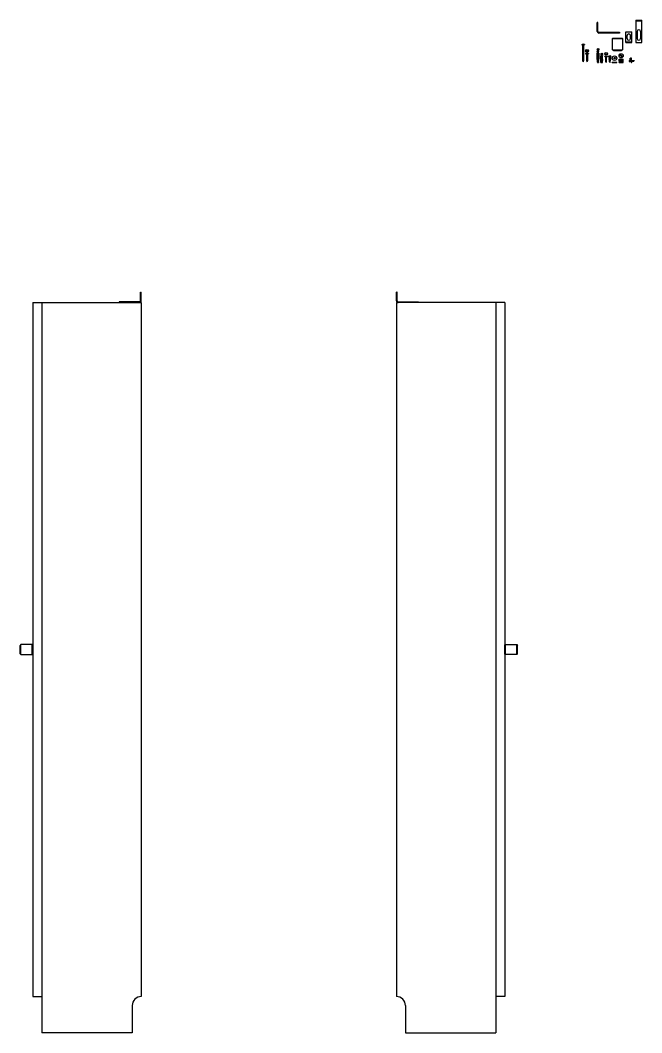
# Model space of a CAD drawing. Header units: centimetres. Extents: x 2056 to 3726, y 479 to 1259.
# Drawn here: x 2596.9 to 2768.9, y 943.9 to 1224 of the extents above; entities that cross this region are included whole.
import ezdxf

# ---------------------------------------------------------------- set-up
doc = ezdxf.new("R2010")
doc.units = ezdxf.units.CM
doc.layers.add('A-FURN', color=94, linetype='Continuous')
doc.layers.add('ferramenta', color=211, linetype='Continuous')

# ---------------------------------------------------------------- blocks, each defined once
blk = doc.blocks.new('scrivania vite 3')
at = {"layer": 'ferramenta'}
for p, q in [((-0.12, 1.52), (-0.12, 1.6)), ((-0.12, 1.6), (0.12, 1.6)), ((-0.12, 1.52), (0.12, 1.52)), ((-0.07, 1.31), (-0.07, 1.52)), ((0.07, 1.31), (0.07, 1.52)), ((0.12, 1.52), (0.12, 1.6)), ((-0.11, 0.45), (-0.11, 1.31)), ((-0.11, 1.31), (0.11, 1.31)), ((-0.11, 1.28), (-0.01, 1.28)), ((-0.11, 0.42), (-0.11, 0.45)), ((-0.11, 0.45), (0.11, 0.45)), ((-0.11, 0.42), (0.11, 0.42)), ((-0.1, 0.35), (-0.07, 0.37)), ((-0.1, 0.35), (-0.06, 0.34)), ((-0.1, 0.28), (-0.07, 0.3)), ((-0.1, 0.28), (-0.06, 0.28)), ((-0.1, 0.22), (-0.07, 0.24)), ((-0.1, 0.22), (-0.06, 0.22)), ((-0.1, 0.16), (-0.07, 0.18)), ((-0.1, 0.16), (-0.06, 0.16)), ((-0.1, 0.11), (-0.07, 0.13)), ((-0.1, 0.11), (-0.06, 0.1)), ((-0.1, 0.06), (-0.07, 0.07)), ((-0.1, 0.06), (-0.06, 0.05)), ((-0.09, 1.28), (-0.09, 0.45)), ((-0.07, 0.36), (-0.07, 0.42)), ((0.06, 0.39), (-0.07, 0.37)), ((-0.07, 0.3), (-0.07, 0.34)), ((0.06, 0.33), (-0.07, 0.3)), ((-0.07, 0.24), (-0.07, 0.28)), ((0.06, 0.26), (-0.07, 0.24)), ((-0.07, 0.18), (-0.07, 0.22)), ((0.06, 0.21), (-0.07, 0.18)), ((-0.07, 0.12), (-0.07, 0.16)), ((0.06, 0.15), (-0.07, 0.13)), ((-0.07, 0.07), (-0.07, 0.11)), ((0.06, 0.1), (-0.07, 0.07)), ((-0.07, 0.05), (-0.07, 0.02)), ((-0.07, 0.02), (0.07, 0.02)), ((0.06, 0.36), (-0.06, 0.34)), ((0.06, 0.3), (-0.06, 0.28)), ((0.06, 0.24), (-0.06, 0.22)), ((0.06, 0.18), (-0.06, 0.16)), ((0.06, 0.12), (-0.06, 0.1)), ((0.06, 0.07), (-0.06, 0.05)), ((-0.01, 1.28), (-0.01, 0.45)), ((0.01, 1.28), (0.11, 1.28)), ((0.01, 1.28), (0.01, 0.45)), ((0.1, 0.38), (0.06, 0.39)), ((0.1, 0.38), (0.06, 0.36)), ((0.1, 0.32), (0.06, 0.33)), ((0.1, 0.32), (0.06, 0.3)), ((0.1, 0.26), (0.06, 0.24)), ((0.1, 0.26), (0.06, 0.26)), ((0.1, 0.2), (0.06, 0.21)), ((0.1, 0.2), (0.06, 0.18)), ((0.1, 0.14), (0.06, 0.15)), ((0.1, 0.14), (0.06, 0.12)), ((0.1, 0.09), (0.06, 0.1)), ((0.1, 0.09), (0.06, 0.07)), ((0.07, 0.39), (0.07, 0.42)), ((0.07, 0.32), (0.07, 0.37)), ((0.07, 0.26), (0.07, 0.31)), ((0.07, 0.2), (0.07, 0.24)), ((0.07, 0.15), (0.07, 0.19)), ((0.07, 0.1), (0.07, 0.13)), ((0.07, 0.08), (0.07, 0.02)), ((0.09, 1.28), (0.09, 0.45)), ((0.11, 0.45), (0.11, 1.31)), ((0.11, 0.42), (0.11, 0.45))]:
    blk.add_line(p, q, dxfattribs=at)
blk.add_arc((0, 0.06), 0.0634, 217.3887, 322.6113, dxfattribs=at)

msp = doc.modelspace()

# ---------------------------------------------------------------- linework, layer by layer
at = {"layer": 'A-FURN'}
for p, q in [((2600.38, 1145.91), (2600.38, 953.91)), ((2600.38, 1145.91), (2630.38, 1145.91)), ((2602.88, 1145.91), (2602.88, 943.91)), ((2630.38, 1145.91), (2630.38, 953.91)), ((2731.02, 1145.91), (2701.02, 1145.91)), ((2701.02, 1145.91), (2701.02, 953.91)), ((2728.52, 1145.91), (2728.52, 943.91)), ((2731.02, 1145.91), (2731.02, 953.91)), ((2600.38, 953.91), (2602.88, 953.91)), ((2731.02, 953.91), (2728.52, 953.91)), ((2627.88, 951.41), (2627.88, 943.91)), ((2703.52, 951.41), (2703.52, 943.91)), ((2627.88, 943.91), (2602.88, 943.91)), ((2703.52, 943.91), (2728.52, 943.91))]:
    msp.add_line(p, q, dxfattribs=at)
for centre, start, end in [((2630.38, 951.41), 90, 180), ((2701.02, 951.41), 360, 90)]:
    msp.add_arc(centre, 2.5, start, end, dxfattribs=at)
at = {"layer": 'ferramenta', "transparency": 33554687}
for p, q in [((2756.8, 1223.38), (2756.6, 1223.38)), ((2756.8, 1220.93), (2756.8, 1223.38)), ((2767.31, 1224.02), (2768.93, 1224.02)), ((2767.31, 1224.02), (2767.31, 1217.88)), ((2767.31, 1223.82), (2768.93, 1223.82)), ((2768.93, 1217.88), (2768.93, 1224.02)), ((2757.03, 1220.7), (2762.74, 1220.7)), ((2762.74, 1220.47), (2757.06, 1220.47)), ((2760.85, 1218.98), (2760.93, 1219.1)), ((2760.85, 1218.98), (2763.58, 1218.98)), ((2760.85, 1215.83), (2760.85, 1218.98)), ((2760.93, 1219.1), (2763.5, 1219.1)), ((2762.74, 1220.7), (2762.74, 1220.47)), ((2763.5, 1219.1), (2763.58, 1218.98)), ((2763.58, 1218.98), (2763.58, 1215.83)), ((2764.55, 1217.88), (2764.55, 1220.79)), ((2764.55, 1220.79), (2766.17, 1220.79)), ((2764.89, 1218.94), (2764.89, 1219.76)), ((2765.83, 1218.94), (2765.83, 1219.76)), ((2766.17, 1217.88), (2766.17, 1220.79)), ((2767.65, 1220.94), (2767.65, 1219.18)), ((2767.65, 1219.18), (2767.65, 1218.98)), ((2768.59, 1220.94), (2768.59, 1218.98)), ((2752.33, 1217.33), (2752.33, 1217.25)), ((2752.33, 1217.33), (2753.12, 1217.33)), ((2752.33, 1217.25), (2753.12, 1217.25)), ((2752.61, 1217.34), (2752.54, 1217.35)), ((2752.7, 1217.36), (2752.61, 1217.34)), ((2752.62, 1214.45), (2752.62, 1217.25)), ((2752.64, 1217.36), (2752.64, 1217.34)), ((2752.73, 1217.34), (2752.7, 1217.36)), ((2752.73, 1217.34), (2752.76, 1217.36)), ((2752.73, 1217.34), (2752.73, 1217.36)), ((2752.76, 1217.36), (2752.84, 1217.34)), ((2752.82, 1217.36), (2752.82, 1217.34)), ((2752.84, 1217.34), (2752.92, 1217.35)), ((2752.84, 1217.34), (2752.84, 1217.34)), ((2752.84, 1217.34), (2752.84, 1217.34)), ((2752.84, 1217.25), (2752.84, 1214.48)), ((2753.12, 1217.33), (2753.12, 1217.25)), ((2753.61, 1215.65), (2753.67, 1215.72)), ((2753.67, 1215.72), (2753.79, 1215.6)), ((2753.79, 1215.7), (2753.76, 1215.63)), ((2753.79, 1215.6), (2753.9, 1215.72)), ((2753.79, 1215.7), (2753.82, 1215.63)), ((2753.79, 1215.63), (2753.79, 1215.7)), ((2753.9, 1215.72), (2753.97, 1215.65)), ((2756.67, 1216.07), (2756.73, 1216.14)), ((2756.75, 1216), (2756.67, 1216.07)), ((2756.67, 1216.07), (2756.81, 1216)), ((2756.67, 1215.87), (2756.75, 1215.95)), ((2756.67, 1215.87), (2756.81, 1215.95)), ((2756.67, 1215.87), (2756.73, 1215.81)), ((2756.73, 1216.14), (2756.81, 1216.06)), ((2756.73, 1216.14), (2756.81, 1216)), ((2756.73, 1215.81), (2756.81, 1215.95)), ((2756.73, 1215.81), (2756.81, 1215.88)), ((2756.75, 1216), (2756.92, 1216)), ((2756.75, 1215.95), (2756.92, 1215.95)), ((2756.81, 1216.06), (2756.81, 1215.88)), ((2756.86, 1216.06), (2756.94, 1216.14)), ((2756.94, 1216.14), (2756.86, 1216)), ((2757, 1216.08), (2756.86, 1216)), ((2756.86, 1216.06), (2756.86, 1215.88)), ((2756.94, 1215.81), (2756.86, 1215.95)), ((2757, 1215.87), (2756.86, 1215.95)), ((2756.94, 1215.81), (2756.86, 1215.88)), ((2757, 1216.08), (2756.92, 1216)), ((2757, 1215.87), (2756.92, 1215.95)), ((2756.94, 1216.14), (2757, 1216.08)), ((2757, 1215.87), (2756.94, 1215.81)), ((2760.85, 1215.83), (2763.58, 1215.83)), ((2761.07, 1215.67), (2760.85, 1215.83)), ((2761.07, 1215.67), (2763.36, 1215.67)), ((2763.58, 1215.83), (2763.36, 1215.67)), ((2764.55, 1218.08), (2766.17, 1218.08)), ((2764.55, 1217.88), (2766.17, 1217.88)), ((2767.31, 1217.88), (2768.93, 1217.88)), ((2752.57, 1214.41), (2752.62, 1214.45)), ((2752.57, 1214.41), (2752.64, 1214.4)), ((2752.57, 1214.28), (2752.62, 1214.31)), ((2752.57, 1214.28), (2752.64, 1214.27)), ((2752.57, 1214.14), (2752.62, 1214.18)), ((2752.57, 1214.14), (2752.64, 1214.13)), ((2752.57, 1214.01), (2752.62, 1214.04)), ((2752.57, 1214.01), (2752.64, 1214)), ((2752.57, 1213.87), (2752.62, 1213.91)), ((2752.57, 1213.87), (2752.64, 1213.86)), ((2752.57, 1213.74), (2752.62, 1213.77)), ((2752.57, 1213.74), (2752.64, 1213.73)), ((2752.57, 1213.61), (2752.62, 1213.64)), ((2752.57, 1213.61), (2752.64, 1213.6)), ((2752.57, 1213.47), (2752.62, 1213.51)), ((2752.57, 1213.47), (2752.64, 1213.46)), ((2752.57, 1213.34), (2752.62, 1213.37)), ((2752.57, 1213.34), (2752.64, 1213.33)), ((2752.57, 1213.2), (2752.62, 1213.24)), ((2752.57, 1213.2), (2752.64, 1213.19)), ((2752.57, 1213.07), (2752.62, 1213.1)), ((2752.57, 1213.07), (2752.64, 1213.06)), ((2752.57, 1212.93), (2752.62, 1212.97)), ((2752.57, 1212.93), (2752.64, 1212.92)), ((2752.62, 1214.45), (2752.83, 1214.48)), ((2752.62, 1214.31), (2752.62, 1214.4)), ((2752.62, 1214.31), (2752.83, 1214.35)), ((2752.62, 1214.18), (2752.62, 1214.27)), ((2752.62, 1214.18), (2752.83, 1214.21)), ((2752.62, 1214.04), (2752.62, 1214.14)), ((2752.62, 1214.04), (2752.83, 1214.08)), ((2752.62, 1213.91), (2752.62, 1214)), ((2752.62, 1213.91), (2752.83, 1213.95)), ((2752.62, 1213.77), (2752.62, 1213.87)), ((2752.62, 1213.77), (2752.83, 1213.81)), ((2752.62, 1213.64), (2752.62, 1213.73)), ((2752.62, 1213.64), (2752.83, 1213.68)), ((2752.62, 1213.51), (2752.62, 1213.6)), ((2752.62, 1213.51), (2752.83, 1213.54)), ((2752.62, 1213.37), (2752.62, 1213.46)), ((2752.62, 1213.37), (2752.83, 1213.41)), ((2752.62, 1213.24), (2752.62, 1213.33)), ((2752.62, 1213.24), (2752.83, 1213.27)), ((2752.62, 1213.1), (2752.62, 1213.2)), ((2752.62, 1213.1), (2752.83, 1213.14)), ((2752.62, 1212.97), (2752.62, 1213.06)), ((2752.62, 1212.97), (2752.83, 1213.01)), ((2752.62, 1212.82), (2752.62, 1212.93)), ((2752.64, 1214.4), (2752.83, 1214.44)), ((2752.64, 1214.27), (2752.83, 1214.3)), ((2752.64, 1214.13), (2752.83, 1214.17)), ((2752.64, 1214), (2752.83, 1214.03)), ((2752.64, 1213.86), (2752.83, 1213.9)), ((2752.64, 1213.73), (2752.83, 1213.76)), ((2752.64, 1213.6), (2752.83, 1213.63)), ((2752.64, 1213.46), (2752.83, 1213.5)), ((2752.64, 1213.33), (2752.83, 1213.36)), ((2752.64, 1213.19), (2752.83, 1213.23)), ((2752.64, 1213.06), (2752.83, 1213.09)), ((2752.64, 1212.92), (2752.83, 1212.96)), ((2752.64, 1212.83), (2752.83, 1212.87)), ((2752.89, 1214.47), (2752.83, 1214.48)), ((2752.89, 1214.47), (2752.83, 1214.44)), ((2752.89, 1214.33), (2752.83, 1214.35)), ((2752.89, 1214.33), (2752.83, 1214.3)), ((2752.89, 1214.2), (2752.83, 1214.21)), ((2752.89, 1214.2), (2752.83, 1214.17)), ((2752.89, 1214.07), (2752.83, 1214.08)), ((2752.89, 1214.07), (2752.83, 1214.03)), ((2752.89, 1213.93), (2752.83, 1213.95)), ((2752.89, 1213.93), (2752.83, 1213.9)), ((2752.89, 1213.8), (2752.83, 1213.81)), ((2752.89, 1213.8), (2752.83, 1213.76)), ((2752.89, 1213.66), (2752.83, 1213.68)), ((2752.89, 1213.66), (2752.83, 1213.63)), ((2752.89, 1213.53), (2752.83, 1213.54)), ((2752.89, 1213.53), (2752.83, 1213.5)), ((2752.89, 1213.39), (2752.83, 1213.41)), ((2752.89, 1213.39), (2752.83, 1213.36)), ((2752.89, 1213.26), (2752.83, 1213.27)), ((2752.89, 1213.26), (2752.83, 1213.23)), ((2752.89, 1213.13), (2752.83, 1213.14)), ((2752.89, 1213.13), (2752.83, 1213.09)), ((2752.89, 1212.99), (2752.83, 1213.01)), ((2752.89, 1212.99), (2752.83, 1212.96)), ((2752.89, 1212.85), (2752.83, 1212.87)), ((2752.84, 1214.44), (2752.84, 1214.35)), ((2752.84, 1214.31), (2752.84, 1214.21)), ((2752.84, 1214.17), (2752.84, 1214.08)), ((2752.84, 1214.04), (2752.84, 1213.94)), ((2752.84, 1213.9), (2752.84, 1213.81)), ((2752.84, 1213.77), (2752.84, 1213.68)), ((2752.84, 1213.64), (2752.84, 1213.54)), ((2752.84, 1213.5), (2752.84, 1213.41)), ((2752.84, 1213.37), (2752.84, 1213.27)), ((2752.84, 1213.23), (2752.84, 1213.14)), ((2752.84, 1213.1), (2752.84, 1213)), ((2752.84, 1212.96), (2752.84, 1212.87)), ((2753.39, 1214.84), (2753.39, 1214.76)), ((2753.39, 1214.84), (2754.18, 1214.84)), ((2753.39, 1214.76), (2754.18, 1214.76)), ((2753.67, 1214.84), (2753.6, 1214.86)), ((2753.72, 1215.53), (2753.61, 1215.65)), ((2753.61, 1215.42), (2753.72, 1215.53)), ((2753.61, 1215.42), (2753.67, 1215.35)), ((2753.62, 1215.53), (2753.69, 1215.56)), ((2753.62, 1215.53), (2753.69, 1215.51)), ((2753.62, 1215.53), (2753.69, 1215.53)), ((2753.62, 1213.47), (2753.68, 1213.51)), ((2753.62, 1213.47), (2753.7, 1213.46)), ((2753.62, 1213.34), (2753.68, 1213.37)), ((2753.62, 1213.34), (2753.7, 1213.33)), ((2753.62, 1213.2), (2753.68, 1213.24)), ((2753.62, 1213.2), (2753.7, 1213.19)), ((2753.62, 1213.07), (2753.68, 1213.1)), ((2753.62, 1213.07), (2753.7, 1213.06)), ((2753.62, 1212.93), (2753.68, 1212.97)), ((2753.62, 1212.93), (2753.7, 1212.92)), ((2753.67, 1215.35), (2753.79, 1215.47)), ((2753.76, 1214.86), (2753.67, 1214.84)), ((2753.68, 1213.51), (2753.68, 1214.76)), ((2753.68, 1213.51), (2753.89, 1213.54)), ((2753.68, 1213.37), (2753.68, 1213.46)), ((2753.68, 1213.37), (2753.89, 1213.41)), ((2753.68, 1213.24), (2753.68, 1213.33)), ((2753.68, 1213.24), (2753.89, 1213.27)), ((2753.68, 1213.1), (2753.68, 1213.2)), ((2753.68, 1213.1), (2753.89, 1213.14)), ((2753.68, 1212.97), (2753.68, 1213.06)), ((2753.68, 1212.97), (2753.89, 1213.01)), ((2753.68, 1212.82), (2753.68, 1212.93)), ((2753.69, 1215.53), (2753.7, 1215.55)), ((2753.7, 1215.52), (2753.69, 1215.54)), ((2753.7, 1214.86), (2753.7, 1214.85)), ((2753.7, 1213.46), (2753.89, 1213.5)), ((2753.7, 1213.33), (2753.89, 1213.36)), ((2753.7, 1213.19), (2753.89, 1213.23)), ((2753.7, 1213.06), (2753.89, 1213.09)), ((2753.7, 1212.92), (2753.89, 1212.96)), ((2753.7, 1212.83), (2753.89, 1212.87)), ((2753.79, 1215.37), (2753.76, 1215.44)), ((2753.79, 1214.85), (2753.76, 1214.86)), ((2753.77, 1215.62), (2753.79, 1215.64)), ((2753.77, 1215.55), (2753.8, 1215.52)), ((2753.8, 1215.55), (2753.77, 1215.52)), ((2753.77, 1215.55), (2753.77, 1215.52)), ((2753.77, 1215.55), (2753.8, 1215.55)), ((2753.77, 1215.52), (2753.8, 1215.52)), ((2753.79, 1215.44), (2753.77, 1215.45)), ((2753.79, 1215.63), (2753.8, 1215.62)), ((2753.9, 1215.35), (2753.79, 1215.47)), ((2753.8, 1215.45), (2753.79, 1215.44)), ((2753.79, 1215.37), (2753.82, 1215.44)), ((2753.79, 1215.37), (2753.79, 1215.44)), ((2753.79, 1214.85), (2753.82, 1214.86)), ((2753.79, 1214.85), (2753.79, 1214.86)), ((2753.8, 1215.55), (2753.8, 1215.52)), ((2753.82, 1214.86), (2753.9, 1214.84)), ((2753.97, 1215.65), (2753.86, 1215.53)), ((2753.97, 1215.42), (2753.86, 1215.53)), ((2753.87, 1215.55), (2753.89, 1215.53)), ((2753.89, 1215.54), (2753.87, 1215.52)), ((2753.95, 1215.53), (2753.88, 1215.56)), ((2753.95, 1215.53), (2753.88, 1215.51)), ((2753.88, 1214.86), (2753.88, 1214.85)), ((2753.89, 1215.53), (2753.95, 1215.53)), ((2753.89, 1214.76), (2753.89, 1213.54)), ((2753.95, 1213.53), (2753.89, 1213.54)), ((2753.95, 1213.53), (2753.89, 1213.5)), ((2753.89, 1213.5), (2753.89, 1213.41)), ((2753.95, 1213.39), (2753.89, 1213.41)), ((2753.95, 1213.39), (2753.89, 1213.36)), ((2753.89, 1213.37), (2753.89, 1213.27)), ((2753.95, 1213.26), (2753.89, 1213.27)), ((2753.95, 1213.26), (2753.89, 1213.23)), ((2753.89, 1213.23), (2753.89, 1213.14)), ((2753.95, 1213.13), (2753.89, 1213.14)), ((2753.95, 1213.13), (2753.89, 1213.09)), ((2753.89, 1213.1), (2753.89, 1213)), ((2753.95, 1212.99), (2753.89, 1213.01)), ((2753.95, 1212.99), (2753.89, 1212.96)), ((2753.89, 1212.96), (2753.89, 1212.87)), ((2753.95, 1212.85), (2753.89, 1212.87)), ((2753.97, 1215.42), (2753.9, 1215.35)), ((2753.9, 1214.84), (2753.98, 1214.86)), ((2753.9, 1214.84), (2753.9, 1214.84)), ((2753.9, 1214.84), (2753.9, 1214.84)), ((2754.18, 1214.84), (2754.18, 1214.76)), ((2757.68, 1214.29), (2757.61, 1214.18)), ((2757.61, 1212.37), (2757.61, 1214.18)), ((2757.61, 1214.18), (2758.08, 1214.18)), ((2757.86, 1212.37), (2757.61, 1213.86)), ((2757.61, 1212.91), (2757.7, 1212.37)), ((2757.68, 1214.29), (2758.02, 1214.29)), ((2757.71, 1214.18), (2758.01, 1212.37)), ((2757.87, 1214.18), (2758.08, 1212.91)), ((2758.02, 1214.29), (2758.08, 1214.18)), ((2758.08, 1212.37), (2758.08, 1214.18)), ((2758.71, 1214.03), (2758.71, 1214.08)), ((2758.71, 1214.08), (2759.41, 1214.08)), ((2758.71, 1214.03), (2759.41, 1214.03)), ((2758.73, 1214.67), (2758.73, 1214.68)), ((2758.78, 1214.74), (2758.78, 1214.74)), ((2758.79, 1214.83), (2758.79, 1214.83)), ((2758.81, 1214.89), (2758.82, 1214.89)), ((2758.81, 1214.63), (2758.82, 1214.63)), ((2758.84, 1214.56), (2758.84, 1214.56)), ((2758.87, 1214.89), (2758.88, 1214.89)), ((2758.87, 1214.51), (2758.87, 1214.51)), ((2758.89, 1214.8), (2758.9, 1214.8)), ((2758.9, 1214.69), (2758.9, 1214.69)), ((2758.9, 1214.45), (2758.9, 1214.45)), ((2758.94, 1214.97), (2758.95, 1214.97)), ((2758.95, 1214.49), (2758.95, 1214.49)), ((2758.96, 1214.41), (2758.97, 1214.42)), ((2758.98, 1214.68), (2758.98, 1214.69)), ((2758.98, 1214.59), (2758.98, 1214.59)), ((2758.99, 1214.87), (2759, 1214.87)), ((2759.01, 1214.96), (2759.02, 1214.96)), ((2759.04, 1215.03), (2759.05, 1215.04)), ((2759.04, 1214.77), (2759.04, 1214.77)), ((2759.05, 1214.44), (2759.06, 1214.44)), ((2759.06, 1214.71), (2759.06, 1214.71)), ((2759.06, 1214.55), (2759.07, 1214.55)), ((2759.07, 1214.86), (2759.07, 1214.86)), ((2759.07, 1214.71), (2759.08, 1214.71)), ((2759.09, 1214.94), (2759.1, 1214.94)), ((2759.13, 1214.88), (2759.14, 1214.88)), ((2759.13, 1214.66), (2759.14, 1214.66)), ((2759.13, 1214.54), (2759.14, 1214.54)), ((2759.14, 1214.43), (2759.14, 1214.44)), ((2759.16, 1215), (2759.17, 1215.01)), ((2759.18, 1214.77), (2759.18, 1214.77)), ((2759.22, 1214.83), (2759.23, 1214.83)), ((2759.23, 1214.54), (2759.24, 1214.54)), ((2759.23, 1214.48), (2759.24, 1214.48)), ((2759.24, 1214.93), (2759.24, 1214.94)), ((2759.27, 1214.66), (2759.28, 1214.66)), ((2759.31, 1214.87), (2759.31, 1214.87)), ((2759.32, 1214.54), (2759.32, 1214.54)), ((2759.34, 1214.8), (2759.35, 1214.8)), ((2759.36, 1214.71), (2759.37, 1214.71)), ((2759.41, 1214.08), (2759.41, 1214.03)), ((2759.81, 1213.16), (2760.11, 1213.16)), ((2759.95, 1214.05), (2760.01, 1214.11)), ((2760.05, 1213.94), (2759.95, 1214.05)), ((2759.95, 1214.05), (2760.11, 1213.94)), ((2759.95, 1213.84), (2760.05, 1213.94)), ((2759.95, 1213.84), (2760.11, 1213.94)), ((2759.95, 1213.84), (2760.01, 1213.78)), ((2759.96, 1213.44), (2760.02, 1213.41)), ((2759.99, 1213.11), (2760.03, 1213.13)), ((2759.99, 1213.11), (2760.04, 1213.1)), ((2759.99, 1213), (2760.03, 1213.03)), ((2759.99, 1213), (2760.04, 1213)), ((2759.99, 1212.9), (2760.03, 1212.93)), ((2759.99, 1212.9), (2760.04, 1212.89)), ((2760.01, 1214.11), (2760.11, 1214)), ((2760.01, 1214.11), (2760.11, 1213.94)), ((2760.01, 1213.78), (2760.11, 1213.94)), ((2760.01, 1213.78), (2760.11, 1213.88)), ((2760.11, 1213.46), (2760.02, 1213.41)), ((2760.03, 1213.13), (2760.19, 1213.16)), ((2760.03, 1213.13), (2760.03, 1213.16)), ((2760.03, 1213.03), (2760.03, 1213.1)), ((2760.03, 1213.03), (2760.19, 1213.06)), ((2760.03, 1212.92), (2760.03, 1213)), ((2760.03, 1212.93), (2760.19, 1212.95)), ((2760.03, 1212.82), (2760.03, 1212.89)), ((2760.04, 1213.1), (2760.18, 1213.12)), ((2760.04, 1213), (2760.18, 1213.02)), ((2760.04, 1212.89), (2760.18, 1212.92)), ((2760.06, 1213.43), (2760.06, 1213.46)), ((2760.11, 1214), (2760.21, 1214.11)), ((2760.21, 1214.11), (2760.11, 1213.94)), ((2760.28, 1214.05), (2760.11, 1213.94)), ((2760.21, 1213.78), (2760.11, 1213.94)), ((2760.28, 1213.84), (2760.11, 1213.94)), ((2760.21, 1213.78), (2760.11, 1213.88)), ((2760.11, 1213.46), (2760.2, 1213.41)), ((2760.41, 1213.16), (2760.11, 1213.16)), ((2760.28, 1214.05), (2760.17, 1213.94)), ((2760.28, 1213.84), (2760.17, 1213.94)), ((2760.17, 1213.43), (2760.17, 1213.46)), ((2760.18, 1213.16), (2760.18, 1213.16)), ((2760.23, 1213.15), (2760.18, 1213.12)), ((2760.18, 1213.06), (2760.18, 1213.12)), ((2760.23, 1213.05), (2760.18, 1213.02)), ((2760.18, 1212.95), (2760.18, 1213.02)), ((2760.23, 1212.94), (2760.18, 1212.92)), ((2760.18, 1212.85), (2760.18, 1212.92)), ((2760.23, 1213.15), (2760.19, 1213.16)), ((2760.23, 1213.05), (2760.19, 1213.06)), ((2760.23, 1212.94), (2760.19, 1212.95)), ((2760.26, 1213.44), (2760.2, 1213.41)), ((2760.21, 1214.11), (2760.28, 1214.05)), ((2760.28, 1213.84), (2760.21, 1213.78)), ((2762.63, 1212.73), (2762.63, 1213.22)), ((2762.63, 1213.22), (2763.8, 1213.22)), ((2762.9, 1214.46), (2762.75, 1214.46)), ((2762.82, 1214.32), (2762.75, 1214.46)), ((2762.82, 1214.32), (2762.9, 1214.46)), ((2763.7, 1213.17), (2763.7, 1213.05)), ((2763.78, 1213.19), (2763.72, 1213.19)), ((2763.78, 1213.03), (2763.72, 1213.03)), ((2763.8, 1213.22), (2763.8, 1213.21)), ((2763.8, 1212.32), (2763.8, 1213.01)), ((2765.58, 1212.87), (2765.73, 1213.01)), ((2765.58, 1212.87), (2766.24, 1212.87)), ((2765.58, 1212.66), (2765.58, 1212.87)), ((2765.73, 1213.5), (2765.77, 1213.53)), ((2765.73, 1213.01), (2765.73, 1213.5)), ((2765.73, 1213.5), (2766.09, 1213.5)), ((2765.73, 1213.01), (2766.09, 1213.01)), ((2766.06, 1213.53), (2765.77, 1213.53)), ((2766.06, 1213.53), (2766.09, 1213.5)), ((2766.09, 1213.01), (2766.09, 1213.5)), ((2766.09, 1213.01), (2766.24, 1212.87)), ((2766.24, 1212.87), (2766.24, 1212.66)), ((2766.41, 1212.84), (2766.46, 1212.87)), ((2766.46, 1212.87), (2766.7, 1212.87)), ((2766.73, 1212.87), (2766.74, 1212.87)), ((2766.77, 1212.87), (2766.77, 1212.87)), ((2766.77, 1212.87), (2766.77, 1212.72)), ((2752.58, 1212.8), (2752.64, 1212.83)), ((2752.58, 1212.8), (2752.65, 1212.79)), ((2752.64, 1212.66), (2752.69, 1212.7)), ((2752.64, 1212.66), (2752.71, 1212.65)), ((2752.65, 1212.79), (2752.83, 1212.82)), ((2752.69, 1212.7), (2752.77, 1212.71)), ((2752.71, 1212.65), (2752.77, 1212.66)), ((2752.83, 1212.7), (2752.77, 1212.71)), ((2752.83, 1212.7), (2752.77, 1212.66)), ((2752.89, 1212.85), (2752.83, 1212.82)), ((2753.64, 1212.8), (2753.7, 1212.83)), ((2753.64, 1212.8), (2753.71, 1212.79)), ((2753.7, 1212.66), (2753.75, 1212.7)), ((2753.7, 1212.66), (2753.77, 1212.65)), ((2753.71, 1212.79), (2753.88, 1212.82)), ((2753.75, 1212.7), (2753.83, 1212.71)), ((2753.77, 1212.65), (2753.83, 1212.66)), ((2753.89, 1212.7), (2753.83, 1212.71)), ((2753.89, 1212.7), (2753.83, 1212.66)), ((2753.95, 1212.85), (2753.88, 1212.82)), ((2757.61, 1212.37), (2758.08, 1212.37)), ((2757.68, 1212.32), (2757.61, 1212.37)), ((2757.68, 1212.32), (2758.01, 1212.32)), ((2758.01, 1212.32), (2758.08, 1212.37)), ((2758.98, 1212.54), (2759.14, 1212.54)), ((2759.99, 1212.8), (2760.03, 1212.82)), ((2759.99, 1212.8), (2760.04, 1212.79)), ((2759.99, 1212.69), (2760.03, 1212.72)), ((2759.99, 1212.69), (2760.04, 1212.69)), ((2759.99, 1212.59), (2760.03, 1212.61)), ((2759.99, 1212.59), (2760.04, 1212.58)), ((2760, 1212.49), (2760.04, 1212.51)), ((2760, 1212.49), (2760.05, 1212.48)), ((2760.03, 1212.82), (2760.19, 1212.85)), ((2760.03, 1212.72), (2760.03, 1212.79)), ((2760.03, 1212.72), (2760.19, 1212.75)), ((2760.03, 1212.61), (2760.03, 1212.69)), ((2760.03, 1212.61), (2760.19, 1212.64)), ((2760.03, 1212.51), (2760.03, 1212.58)), ((2760.04, 1212.79), (2760.18, 1212.81)), ((2760.04, 1212.69), (2760.18, 1212.71)), ((2760.04, 1212.58), (2760.18, 1212.61)), ((2760.04, 1212.51), (2760.18, 1212.54)), ((2760.05, 1212.48), (2760.18, 1212.51)), ((2760.05, 1212.4), (2760.07, 1212.41)), ((2760.05, 1212.4), (2760.07, 1212.39)), ((2760.07, 1212.41), (2760.15, 1212.42)), ((2760.07, 1212.39), (2760.15, 1212.41)), ((2760.17, 1212.42), (2760.15, 1212.41)), ((2760.17, 1212.42), (2760.15, 1212.42)), ((2760.23, 1212.84), (2760.18, 1212.81)), ((2760.18, 1212.75), (2760.18, 1212.81)), ((2760.23, 1212.74), (2760.18, 1212.71)), ((2760.18, 1212.64), (2760.18, 1212.71)), ((2760.23, 1212.63), (2760.18, 1212.61)), ((2760.18, 1212.54), (2760.18, 1212.61)), ((2760.22, 1212.53), (2760.18, 1212.54)), ((2760.22, 1212.53), (2760.18, 1212.51)), ((2760.23, 1212.84), (2760.19, 1212.85)), ((2760.23, 1212.74), (2760.19, 1212.75)), ((2760.23, 1212.63), (2760.19, 1212.64)), ((2760.76, 1212.32), (2760.76, 1212.42)), ((2760.76, 1212.42), (2762.02, 1212.42)), ((2760.76, 1212.32), (2762.02, 1212.32)), ((2762.02, 1212.32), (2762.02, 1212.42)), ((2762.63, 1212.73), (2763.44, 1212.73)), ((2762.63, 1212.32), (2762.63, 1212.47)), ((2762.63, 1212.47), (2763.68, 1212.47)), ((2762.63, 1212.32), (2763.8, 1212.32)), ((2763.44, 1212.73), (2763.45, 1212.73)), ((2763.45, 1212.73), (2763.48, 1212.73)), ((2763.48, 1212.73), (2763.49, 1212.73)), ((2763.49, 1212.73), (2763.54, 1212.73)), ((2763.54, 1212.73), (2763.55, 1212.73)), ((2763.55, 1212.73), (2763.58, 1212.73)), ((2763.58, 1212.73), (2763.59, 1212.73)), ((2763.59, 1212.73), (2763.63, 1212.73)), ((2763.63, 1212.73), (2763.65, 1212.73)), ((2763.65, 1212.73), (2763.67, 1212.73)), ((2763.67, 1212.73), (2763.69, 1212.73)), ((2763.78, 1212.57), (2763.78, 1212.63)), ((2765.58, 1212.66), (2765.43, 1212.66)), ((2765.43, 1212.66), (2765.43, 1212.6)), ((2765.43, 1212.6), (2765.84, 1212.6)), ((2765.58, 1212.66), (2766.24, 1212.66)), ((2766.05, 1212.6), (2766.24, 1212.6)), ((2766.24, 1212.84), (2766.41, 1212.84)), ((2766.24, 1212.69), (2766.29, 1212.69)), ((2766.24, 1212.6), (2766.24, 1212.66)), ((2766.32, 1212.67), (2766.3, 1212.69)), ((2766.33, 1212.7), (2766.33, 1212.69)), ((2766.33, 1212.69), (2766.59, 1212.69)), ((2766.59, 1212.69), (2766.63, 1212.72)), ((2766.63, 1212.72), (2766.77, 1212.72)), ((2766.69, 1212.82), (2766.77, 1212.82)), ((2630.18, 1146.37), (2630.18, 1148.82)), ((2630.18, 1148.82), (2630.38, 1148.82)), ((2701.22, 1148.82), (2701.02, 1148.82)), ((2701.22, 1146.37), (2701.22, 1148.82)), ((2629.95, 1146.14), (2624.24, 1146.14)), ((2624.24, 1146.14), (2624.24, 1145.91)), ((2624.24, 1145.91), (2629.92, 1145.91)), ((2701.45, 1146.14), (2707.16, 1146.14)), ((2707.16, 1145.91), (2701.48, 1145.91)), ((2707.16, 1146.14), (2707.16, 1145.91)), ((2597.06, 1051.28), (2596.9, 1051.05)), ((2596.9, 1048.77), (2596.9, 1051.05)), ((2597.06, 1048.54), (2597.06, 1051.28)), ((2600.21, 1051.28), (2597.06, 1051.28)), ((2600.21, 1048.54), (2600.21, 1051.28)), ((2600.33, 1051.19), (2600.21, 1051.28)), ((2600.33, 1048.63), (2600.33, 1051.19)), ((2731.07, 1051.19), (2731.19, 1051.28)), ((2731.07, 1048.63), (2731.07, 1051.19)), ((2731.19, 1048.54), (2731.19, 1051.28)), ((2731.19, 1051.28), (2734.34, 1051.28)), ((2734.34, 1048.54), (2734.34, 1051.28)), ((2734.34, 1051.28), (2734.5, 1051.05)), ((2734.5, 1048.77), (2734.5, 1051.05)), ((2596.9, 1048.77), (2597.06, 1048.54)), ((2597.06, 1048.54), (2600.21, 1048.54)), ((2600.21, 1048.54), (2600.33, 1048.63)), ((2731.19, 1048.54), (2731.07, 1048.63)), ((2734.34, 1048.54), (2731.19, 1048.54)), ((2734.5, 1048.77), (2734.34, 1048.54))]:
    msp.add_line(p, q, dxfattribs=at)
at = {"layer": 'ferramenta', "lineweight": 25, "transparency": 33554687}
for p, q in [((2759.14, 1212.54), (2759.14, 1214.03)), ((2759.81, 1213.3), (2759.81, 1213.16)), ((2760.41, 1213.16), (2760.41, 1213.3)), ((2760.03, 1212.49), (2760.07, 1212.41)), ((2760.07, 1212.39), (2760.11, 1212.32)), ((2760.11, 1212.32), (2760.14, 1212.41)), ((2760.15, 1212.42), (2760.18, 1212.51))]:
    msp.add_line(p, q, dxfattribs=at)
at = {"layer": 'ferramenta', "transparency": 33554687}
for points in [[(2756.6, 1220.93), (2756.6, 1223.38)], [(2630.38, 1146.37), (2630.38, 1148.82)], [(2701.02, 1146.37), (2701.02, 1148.82)]]:
    msp.add_lwpolyline(points, dxfattribs=at)
at = {"layer": 'ferramenta', "lineweight": 25, "transparency": 33554687}
for points in [[(2759.06, 1212.32), (2758.98, 1212.54), (2758.98, 1214.03)], [(2758.98, 1213.44), (2759.1, 1213.41)], [(2758.98, 1213.21), (2759.1, 1213.18)], [(2758.99, 1213.9), (2759.11, 1213.88)], [(2758.99, 1213.67), (2759.11, 1213.64)], [(2758.99, 1213.33), (2759.1, 1213.3)], [(2758.99, 1213.09), (2759.1, 1213.07)], [(2758.99, 1212.97), (2759.1, 1212.95)], [(2759, 1213.95), (2759.12, 1213.93)], [(2759, 1213.79), (2759.11, 1213.77)], [(2759, 1213.72), (2759.12, 1213.69)], [(2759, 1213.56), (2759.11, 1213.53)], [(2759, 1213.49), (2759.11, 1213.46)], [(2759, 1213.38), (2759.12, 1213.35)], [(2759, 1213.25), (2759.11, 1213.23)], [(2759, 1213.14), (2759.12, 1213.12)], [(2759, 1213.02), (2759.12, 1213)], [(2759.01, 1213.84), (2759.12, 1213.82)], [(2759.01, 1213.61), (2759.12, 1213.58)], [(2759.01, 1212.91), (2759.12, 1212.88)], [(2752.63, 1212.79), (2752.67, 1212.68)], [(2752.67, 1212.66), (2752.73, 1212.47)], [(2752.73, 1212.47), (2752.79, 1212.68)], [(2752.8, 1212.71), (2752.83, 1212.82)], [(2753.69, 1212.79), (2753.72, 1212.68)], [(2753.73, 1212.66), (2753.79, 1212.47)], [(2753.79, 1212.47), (2753.85, 1212.68)], [(2753.86, 1212.71), (2753.89, 1212.82)], [(2758.99, 1212.86), (2759.11, 1212.83)], [(2758.99, 1212.74), (2759.1, 1212.71)], [(2758.99, 1212.63), (2759.11, 1212.6)], [(2759, 1212.79), (2759.12, 1212.76)], [(2759.01, 1212.68), (2759.12, 1212.65)], [(2759.06, 1212.32), (2759.14, 1212.54)], [(2766.15, 1212.32), (2766.18, 1212.32)]]:
    msp.add_lwpolyline(points, dxfattribs=at)
at = {"layer": 'ferramenta', "transparency": 33554687}
msp.add_lwpolyline([(2762.72, 1213.16), (2762.81, 1213.16), (2762.81, 1213.1), (2762.72, 1213.1)], close=True, dxfattribs=at)
for points in [[(2763.57, 1214.08), (2762.94, 1214.44, 0.414214), (2762.92, 1214.43), (2762.86, 1214.33, 0.414214), (2762.87, 1214.3), (2763.49, 1213.94, 0.414214), (2763.52, 1213.95), (2763.57, 1214.05, 0.414214)], [(2762.88, 1213.16), (2763.52, 1213.16, -0.414214), (2763.54, 1213.14), (2763.54, 1212.91, -0.414214), (2763.52, 1212.89), (2762.88, 1212.89, -0.414214), (2762.86, 1212.91), (2762.86, 1213.14, -0.414214)], [(2762.94, 1213.13), (2763.47, 1213.13, -0.414214), (2763.49, 1213.11), (2763.49, 1212.94, -0.414214), (2763.47, 1212.92), (2762.94, 1212.92, -0.414214), (2762.92, 1212.94), (2762.92, 1213.11, -0.414214)]]:
    msp.add_lwpolyline(points, format="xyb", close=True, dxfattribs=at)
for points in [[(2766.71, 1212.84, 0.518888), (2766.72, 1212.84, 0.216853), (2766.73, 1212.87, -0.072388), (2766.72, 1212.91, 0.793382), (2766.71, 1212.92, 0.136996), (2766.7, 1212.87, 2.434367)], [(2765.84, 1212.6, -0.132117), (2765.96, 1212.57, 0.551708), (2766.01, 1212.58, -0.257182), (2766.05, 1212.6)], [(2766.32, 1212.7, -0.344877), (2766.33, 1212.7, 0.282462)], [(2766.33, 1212.69, -0.055017), (2766.33, 1212.68, -0.086834), (2766.33, 1212.67, -0.47546), (2766.32, 1212.67, -1.339096)]]:
    msp.add_lwpolyline(points, format="xyb", dxfattribs=at)
at = {"layer": 'ferramenta', "lineweight": 25, "transparency": 33554687}
for points in [[(2766.02, 1212.53, 0.003994), (2766.02, 1212.53, 0.004905), (2766.01, 1212.54, 0.009037), (2766.01, 1212.54, 0.005169), (2766.01, 1212.55, -0.001477), (2766.01, 1212.55, 0.002126), (2766.01, 1212.56, 0.003709), (2766, 1212.56)], [(2766.02, 1212.51, -0.001644), (2766.02, 1212.51, 0.006491), (2766.02, 1212.51)], [(2766.03, 1212.49, 0.003247), (2766.03, 1212.5, 0.004863), (2766.03, 1212.5)], [(2766.03, 1212.49, 0.004876), (2766.03, 1212.48, 0.003007), (2766.03, 1212.48, 0.007835), (2766.03, 1212.47)], [(2766.04, 1212.47, -0.003441), (2766.04, 1212.47, 0.002911), (2766.04, 1212.46, -0.001474), (2766.04, 1212.46), (2766.04, 1212.46, 0.001415), (2766.04, 1212.45)], [(2766.05, 1212.42, -0.001607), (2766.05, 1212.42, -0.003231), (2766.05, 1212.42, 0.008435), (2766.05, 1212.43)], [(2766.06, 1212.41, 0.005225), (2766.06, 1212.4, 0.005225), (2766.06, 1212.4, 0.002036), (2766.06, 1212.4)], [(2766.06, 1212.39, -0.002283), (2766.06, 1212.39, 0.006848), (2766.06, 1212.39, -0.000595), (2766.07, 1212.38), (2766.07, 1212.38)], [(2766.22, 1212.4, 0.026896), (2766.22, 1212.41), (2766.24, 1212.6)], [(2766.68, 1212.83, 0.038937), (2766.68, 1212.83), (2766.54, 1212.83, 0.360477), (2766.52, 1212.82), (2766.52, 1212.81, 0.057382), (2766.52, 1212.81)], [(2766.68, 1212.83, -0.415581), (2766.69, 1212.82, -0.101353), (2766.69, 1212.81, -0.270855), (2766.67, 1212.8), (2766.53, 1212.8, -0.382522), (2766.52, 1212.81)]]:
    msp.add_lwpolyline(points, format="xyb", dxfattribs=at)
at = {"layer": 'ferramenta', "transparency": 33554687}
for centre, radius in [((2753.79, 1215.53), 0.396), ((2753.79, 1215.53), 0.321), ((2756.84, 1215.97), 0.234), ((2757.85, 1214.67), 0.236), ((2757.85, 1214.67), 0.169), ((2759.06, 1214.71), 0.353), ((2760.11, 1213.94), 0.299), ((2761.39, 1213.53), 0.63), ((2761.39, 1213.53), 0.197), ((2763.22, 1214.19), 0.583)]:
    msp.add_circle(centre, radius, dxfattribs=at)
for centre, radius, start, end in [((2768.12, 1220.94), 0.473, 0, 180), ((2757.06, 1220.93), 0.462, 180, 270.0008), ((2757.03, 1220.93), 0.231, 180, 270.0008), ((2765.36, 1219.76), 0.473, 0, 180), ((2765.36, 1218.94), 0.473, 180, 0), ((2768.12, 1218.98), 0.473, 180, 0), ((2752.73, 1215.35), 2.01, 80.7975, 99.2025), ((2756.84, 1215.97), 0.0919, 163.7009, 196.2991), ((2756.84, 1215.97), 0.0919, 73.5376, 106.1359), ((2756.84, 1215.97), 0.0919, 253.8641, 286.4624), ((2756.84, 1215.97), 0.0919, 343.7009, 16.2991), ((2753.79, 1212.86), 2.01, 80.7975, 99.2025), ((2763.72, 1213.17), 0.02, 90, 180), ((2763.72, 1213.05), 0.02, 180, 270), ((2763.78, 1213.21), 0.02, 270, 0), ((2763.78, 1213.01), 0.02, 359.9995, 90), ((2766.28, 1212.78), 0.202, 333.7855, 25.1655), ((2766.75, 1212.87), 0.0495, 180.8575, 213.986), ((2766.88, 1212.87), 0.135, 153.7231, 181.4656), ((2766.91, 1212.89), 0.167, 185.855, 203.3408), ((2766.02, 1212.83), 0.747, 2.8304, 7.7058), ((2766.76, 1212.93), 0.00318, 23.8947, 160.5464), ((2766.56, 1212.86), 0.214, 350.5278, 3.3926), ((2763.47, 1212.5), 0.0341, 221.6527, 318.347), ((2763.56, 1212.5), 0.0341, 221.6527, 318.347), ((2763.66, 1212.5), 0.0341, 221.6527, 318.347), ((2763.68, 1212.57), 0.1, 269.9999, 0), ((2763.68, 1212.63), 0.1, 0, 86.684), ((2766.29, 1212.74), 0.0456, 268.1599, 309.1479), ((2766.76, 1212.82), 0.00522, 194.914, 358.493), ((2629.92, 1146.37), 0.462, 269.9992, 360), ((2629.95, 1146.37), 0.231, 269.9992, 360), ((2701.48, 1146.37), 0.462, 180, 270.0008), ((2701.45, 1146.37), 0.231, 180, 270.0008)]:
    msp.add_arc(centre, radius, start, end, dxfattribs=at)
at = {"layer": 'ferramenta', "lineweight": 25, "transparency": 33554687}
for centre, radius, start, end in [((2759.92, 1213.3), 0.107, 134.9946, 180.0147), ((2760.01, 1213.2), 0.244, 108.4757, 134.9679), ((2760.11, 1212.91), 0.547, 71.5798, 108.4202), ((2760.21, 1213.2), 0.244, 45.0611, 71.4952), ((2760.3, 1213.3), 0.107, 359.9746, 45.0162), ((2766.21, 1212.59), 0.2, 199.4236, 200.6084), ((2765.37, 1212.25), 0.701, 16.1575, 16.4886), ((2766.17, 1212.47), 0.128, 195.1545, 196.9539)]:
    msp.add_arc(centre, radius, start, end, dxfattribs=at)
msp.add_ellipse((2766.16, 1212.59), major_axis=(-0.015, 0.266), ratio=0.265667, start_param=3.14352, end_param=3.92261, dxfattribs=at)
for points in [[(2766.02, 1212.53), (2766.02, 1212.53), (2766.02, 1212.53), (2766.02, 1212.53)], [(2766.02, 1212.53), (2766.02, 1212.53), (2766.02, 1212.53), (2766.02, 1212.52)], [(2766.02, 1212.52), (2766.02, 1212.52), (2766.02, 1212.52), (2766.02, 1212.52)], [(2766.02, 1212.52), (2766.02, 1212.52), (2766.02, 1212.51), (2766.02, 1212.51)], [(2766.02, 1212.51), (2766.03, 1212.5), (2766.03, 1212.5), (2766.03, 1212.5)], [(2766.03, 1212.49), (2766.03, 1212.49), (2766.03, 1212.49), (2766.03, 1212.49)], [(2766.03, 1212.49), (2766.03, 1212.49), (2766.03, 1212.49), (2766.03, 1212.49)], [(2766.03, 1212.47), (2766.04, 1212.47), (2766.04, 1212.47), (2766.04, 1212.47)], [(2766.04, 1212.45), (2766.04, 1212.45), (2766.04, 1212.45), (2766.04, 1212.45)], [(2766.04, 1212.44), (2766.04, 1212.44), (2766.04, 1212.44), (2766.05, 1212.44)], [(2766.05, 1212.44), (2766.05, 1212.43), (2766.05, 1212.43), (2766.05, 1212.43)], [(2766.05, 1212.43), (2766.05, 1212.43), (2766.05, 1212.43), (2766.05, 1212.43)], [(2766.05, 1212.43), (2766.05, 1212.43), (2766.05, 1212.43), (2766.05, 1212.43)], [(2766.05, 1212.42), (2766.05, 1212.42), (2766.05, 1212.41), (2766.05, 1212.41)], [(2766.05, 1212.41), (2766.05, 1212.41), (2766.05, 1212.41), (2766.05, 1212.41)], [(2766.05, 1212.41), (2766.06, 1212.41), (2766.06, 1212.41), (2766.06, 1212.41)], [(2766.06, 1212.4), (2766.06, 1212.39), (2766.06, 1212.39), (2766.06, 1212.39)], [(2766.07, 1212.38), (2766.07, 1212.38), (2766.07, 1212.38), (2766.07, 1212.38)], [(2766.07, 1212.38), (2766.07, 1212.38), (2766.09, 1212.33), (2766.15, 1212.32)]]:
    msp.add_open_spline(points, degree=3, dxfattribs=at)

# ---------------------------------------------------------------- block references
at = {"layer": 'ferramenta', "transparency": 33554687, "xscale": 2, "yscale": 2, "zscale": 2}
msp.add_blockref('scrivania vite 3', (2756.84, 1212.32), dxfattribs=at)

doc.saveas('drawing.dxf')
